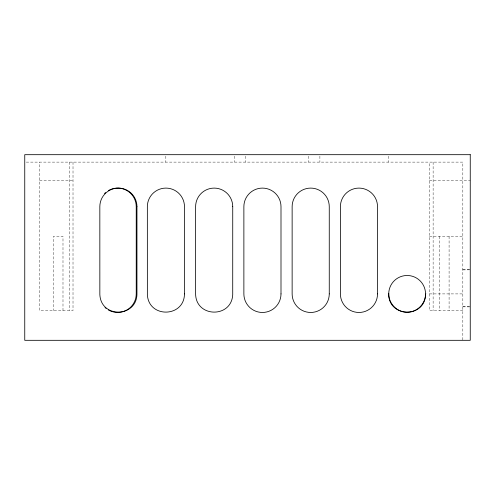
<?xml version="1.0" encoding="UTF-8"?>
<svg xmlns="http://www.w3.org/2000/svg" width="495" height="495" viewBox="0 0 495 495"><rect width="100%" height="100%" fill="white"/><g stroke="black" fill="none" stroke-linecap="round" stroke-linejoin="round"><path stroke-width="0.37" stroke-dasharray="2.48 1.86" d="M26.235 162.113L462.825 162.113L462.825 340.312M39.6 180.675L73.013 180.675M429.413 180.675L470.25 180.675M429.413 236.363L462.825 236.363M462.825 269.775L470.25 269.775M462.825 269.911L470.25 269.831M429.413 293.906L462.825 293.906M462.825 306.764L470.25 306.764M462.825 306.844L470.25 306.9M462.825 310.613L429.413 310.613L429.413 162.113M449.089 236.363L449.089 310.613M439.436 236.363L439.436 310.613M433.125 162.113L433.125 310.613M388.575 156.173L388.575 162.113M319.894 156.173L319.894 162.113M308.756 156.173L308.756 162.113M245.644 156.173L245.644 162.113M234.506 156.173L234.506 162.113M165.825 156.173L165.825 162.113M73.013 162.113L73.013 310.613L39.6 310.613L39.6 162.113M69.3 162.113L69.3 310.613M62.989 310.613L62.989 236.363L53.336 236.363L53.336 310.613"/><path stroke-width="0.74" d="M425.552 293.906C425.737 318.551 387.696 317.889 388.742 293.294A18.402 18.402 0 0 1 425.063 289.742L425.787 293.906M425.533 294.519C425.261 304.147 416.753 312.357 407.137 312.32M406.525 312.302C396.674 312.029 388.352 303.132 388.742 293.294M112.848 311.819A18.562 18.562 0 0 0 136.23 293.894L136.23 206.65A18.562 18.562 0 0 0 108.386 190.575M112.186 311.627A18.562 18.562 0 0 1 108.374 309.963M106.085 308.397A18.562 18.562 0 0 1 105.027 307.488M104.538 193.52A18.562 18.562 0 0 1 105.553 192.58M136.96 206.65L136.948 293.232C137.523 317.468 100.992 318.774 99.848 294.556L99.835 206.65A18.562 18.562 0 0 1 118.398 188.088A18.562 18.562 0 0 1 136.96 206.65M232.737 206.662L232.718 294.76C231.412 318.44 195.816 317.598 195.612 293.906L195.612 206.662A18.562 18.562 0 0 1 214.174 188.1A18.562 18.562 0 0 1 232.737 206.662M184.474 293.906C184.264 317.666 148.543 318.403 147.368 294.649L147.349 206.662A18.562 18.562 0 0 1 165.912 188.1A18.562 18.562 0 0 1 184.474 206.662L184.474 293.906M470.25 154.688L24.75 154.688L24.75 340.312L470.25 340.312L470.25 154.688M377.524 293.906L377.524 206.662A18.562 18.562 0 0 0 358.962 188.1A18.562 18.562 0 0 0 340.399 206.662L340.399 293.906A18.562 18.562 0 0 0 358.962 312.469A18.562 18.562 0 0 0 377.524 293.906M329.262 293.906L329.262 206.662A18.562 18.562 0 0 0 310.699 188.1A18.562 18.562 0 0 0 292.137 206.662L292.137 293.906A18.562 18.562 0 0 0 310.699 312.469A18.562 18.562 0 0 0 329.262 293.906M280.999 293.906L280.999 206.662A18.562 18.562 0 0 0 262.437 188.1A18.562 18.562 0 0 0 243.874 206.662L243.874 293.906A18.562 18.562 0 0 0 262.437 312.469A18.562 18.562 0 0 0 280.999 293.906"/></g></svg>
